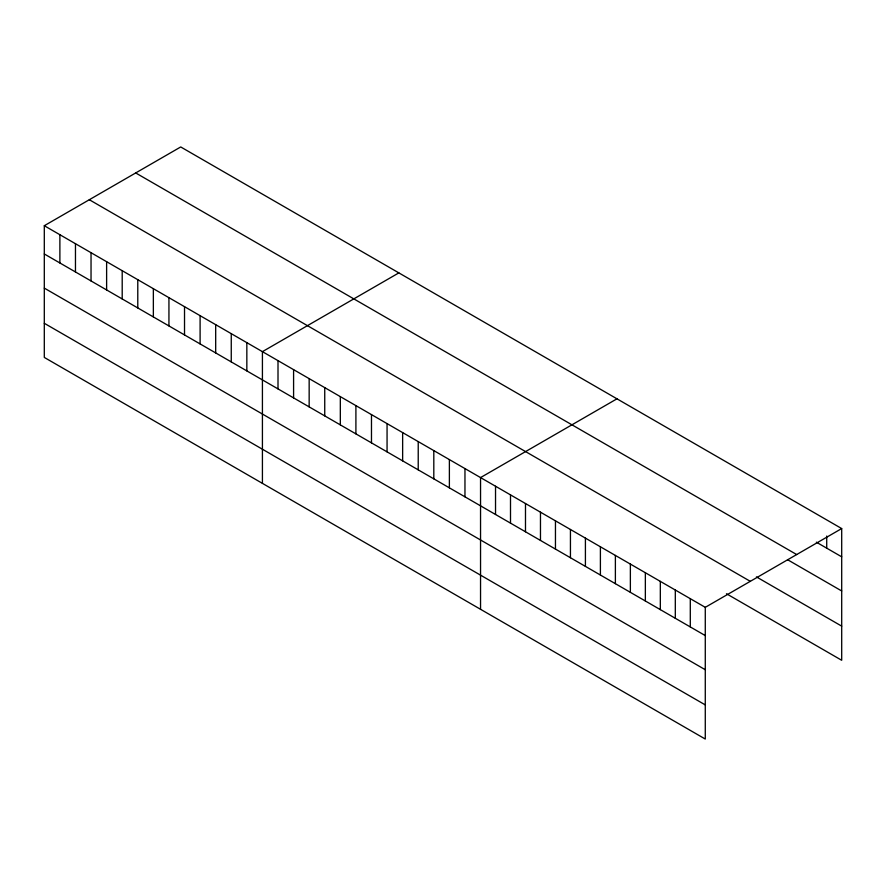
<?xml version="1.0" encoding="UTF-8"?>
<svg xmlns="http://www.w3.org/2000/svg" width="886" height="886" viewBox="0 0 886 886"><rect width="100%" height="100%" fill="white"/><g stroke="black" fill="none" stroke-linecap="round" stroke-linejoin="round"><path stroke-width="1.33" d="M44.3 225.72L705.278 607.331L705.278 739.046L44.3 357.435L44.3 225.72L180.722 146.954L841.7 528.565L841.7 660.28L726.454 593.742M398.844 272.888L262.422 351.653L262.422 483.368M616.966 398.822L480.544 477.587L480.544 609.302M705.278 607.331L841.7 528.565M816.349 542.177L841.7 556.818M135.702 172.947L796.68 554.558M787.532 559.686L841.7 590.962M756.422 576.897L841.7 626.136M89.32 199.727L750.298 581.338M44.3 253.972L705.278 635.583M44.3 288.116L705.278 669.727M44.3 323.29L705.278 704.902M826.716 536.052L826.716 548.168M690.294 598.681L690.294 626.923M675.309 590.032L675.309 618.273M660.325 581.382L660.325 609.623M645.351 572.733L645.351 600.974M630.367 564.083L630.367 592.324M615.382 555.433L615.382 583.675M600.398 546.784L600.398 575.025M585.413 538.134L585.413 566.375M570.44 529.485L570.44 557.726M555.456 520.835L555.456 549.076M540.471 512.186L540.471 540.427M525.487 503.536L525.487 531.777M510.502 494.886L510.502 523.128M495.529 486.237L495.529 514.478M464.962 468.583L464.962 496.836M449.379 459.59L449.379 487.843M433.808 450.597L433.808 478.85M418.225 441.605L418.225 469.846M402.643 432.612L402.643 460.853M387.06 423.608L387.06 451.86M371.478 414.615L371.478 442.867M355.906 405.622L355.906 433.874M340.324 396.629L340.324 424.87M324.741 387.636L324.741 415.877M309.159 378.632L309.159 406.884M293.587 369.639L293.587 397.892M278.005 360.646L278.005 388.899M246.84 342.66L246.84 370.902M231.257 333.657L231.257 361.909M215.686 324.664L215.686 352.916M200.103 315.671L200.103 343.923M184.521 306.678L184.521 334.919M168.938 297.685L168.938 325.926M153.356 288.681L153.356 316.933M137.784 279.688L137.784 307.94M122.202 270.695L122.202 298.947M106.619 261.702L106.619 289.943M91.037 252.709L91.037 280.951M75.465 243.705L75.465 271.958M59.883 234.712L59.883 262.965"/></g></svg>
